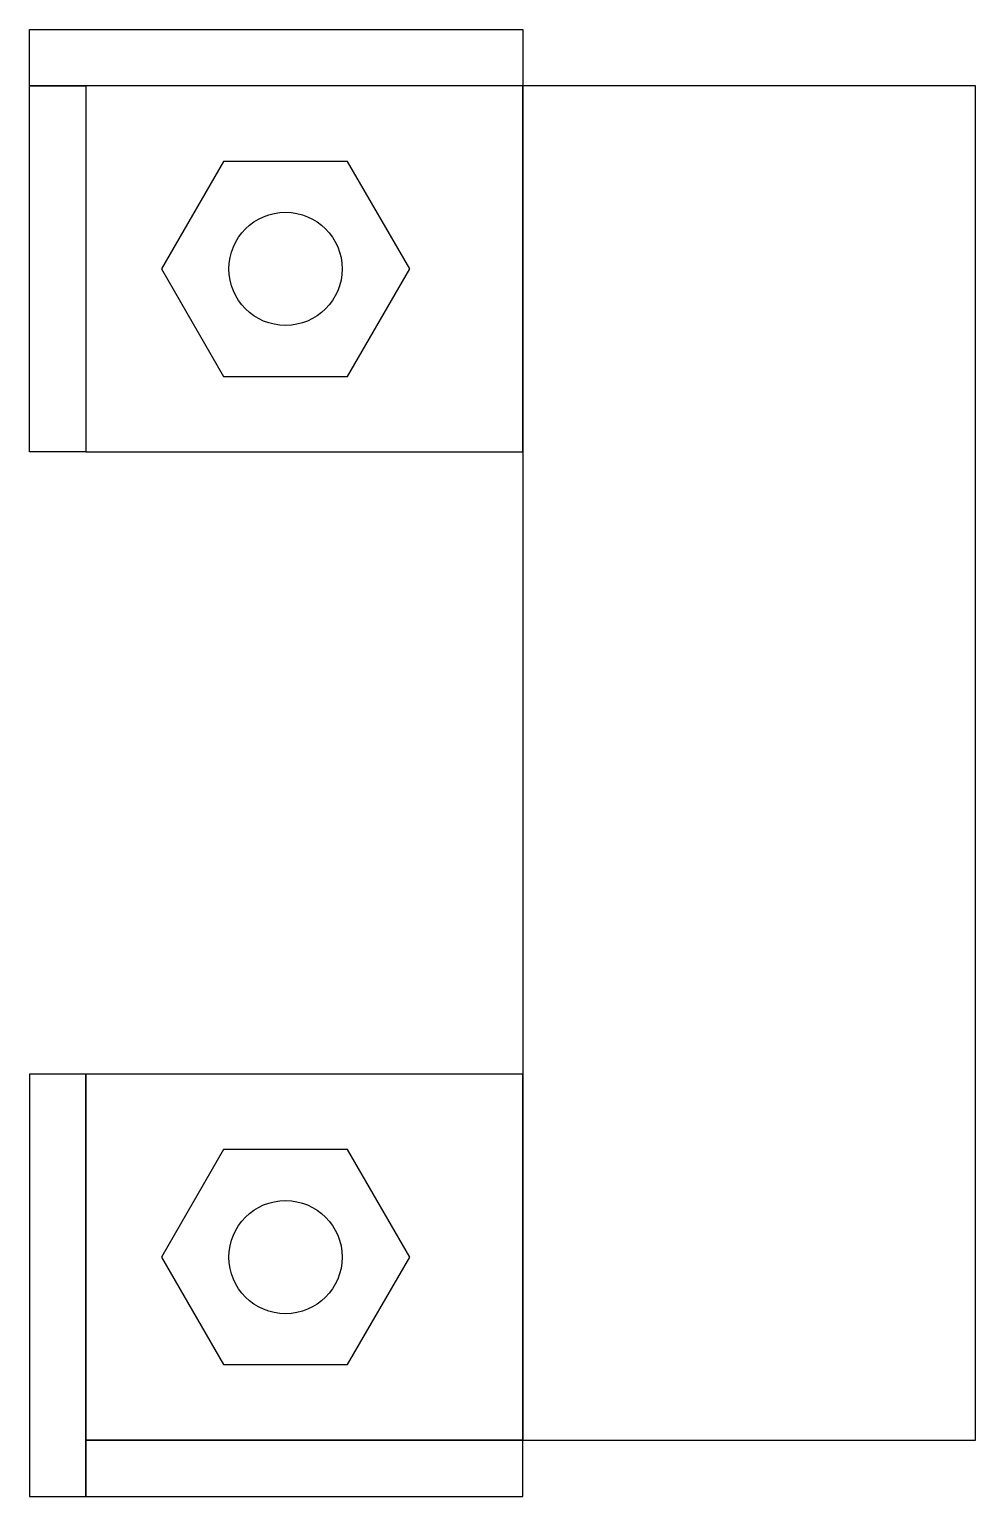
# Model space of a CAD drawing. Header units: millimetres. Extents: x -33.6 to -8.5, y -8.2 to 30.7.
import ezdxf

# ---------------------------------------------------------------- set-up
doc = ezdxf.new("R2010")
doc.units = ezdxf.units.MM
doc.layers.get('0').update_dxf_attribs({"linetype": 'CONTINUOUS'})

msp = doc.modelspace()

# ---------------------------------------------------------------- linework, layer by layer
for points in [[(-20.5, 29.2), (-33.582, 29.2), (-33.582, 30.7), (-20.5, 30.7)], [(-20.5, 29.2), (-32.082, 29.2), (-32.082, 19.5), (-33.582, 19.5), (-33.582, 29.2), (-32.082, 29.2), (-32.082, 19.5), (-20.5, 19.5)], [(-8.5, -6.7), (-8.5, 29.2), (-20.5, 29.2), (-20.5, -6.7)], [(-30.082, 24.35), (-28.436, 21.5), (-25.145, 21.5), (-23.5, 24.35), (-25.145, 27.2), (-28.436, 27.2)], [(-32.082, 3), (-33.582, 3), (-33.582, -8.2), (-32.082, -8.2)], [(-32.082, -6.7), (-20.5, -6.7), (-32.082, -6.7), (-32.082, -8.2), (-20.5, -8.2), (-20.5, -6.7), (-20.5, 3), (-32.082, 3)], [(-23.5, -1.85), (-25.145, 1), (-28.436, 1), (-30.082, -1.85), (-28.436, -4.7), (-25.145, -4.7)]]:
    msp.add_lwpolyline(points, close=True)
for centre in [(-26.791, 24.35), (-26.791, -1.85)]:
    msp.add_circle(centre, 1.5)

doc.saveas('drawing.dxf')
